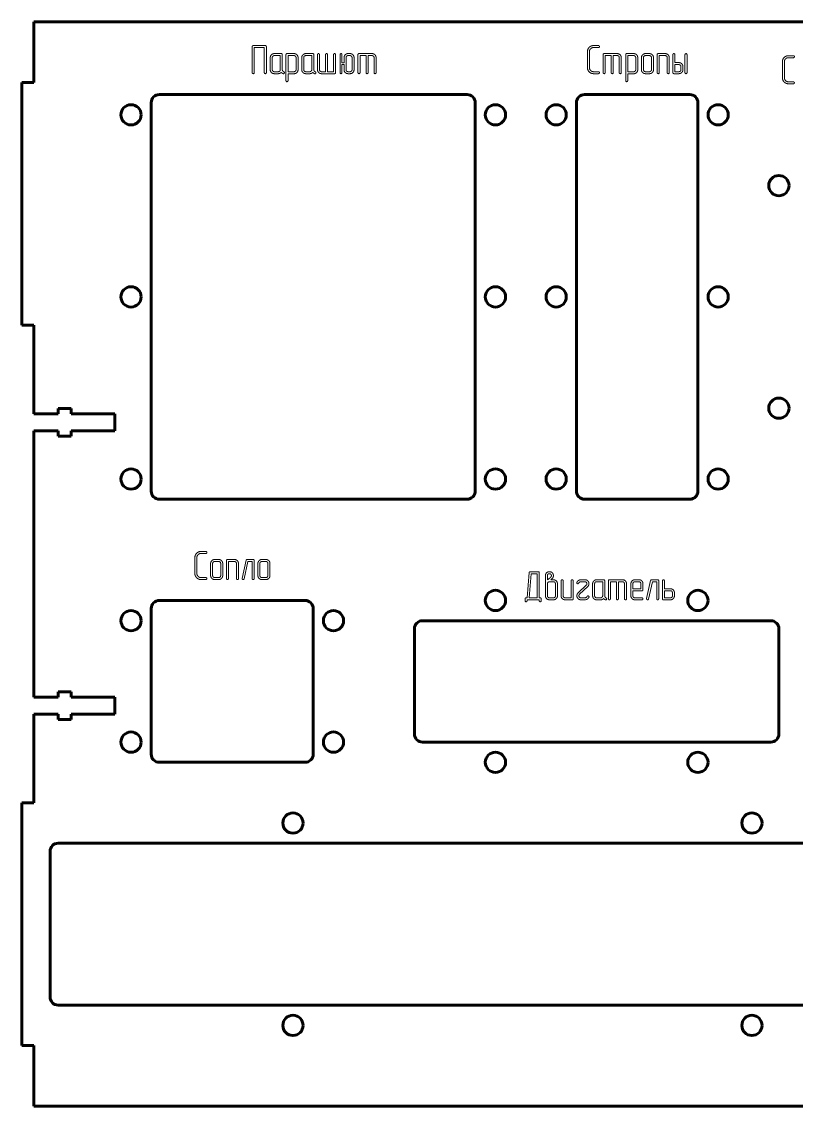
# Model space of a CAD drawing. Header units: millimetres. Extents: x 7 to 590, y 9 to 277.
# Drawn here: x 7.2 to 198.5, y 9.1 to 277.1 of the extents above; entities that cross this region are included whole.
import ezdxf

# ---------------------------------------------------------------- set-up
doc = ezdxf.new("R2010")
doc.units = ezdxf.units.MM
doc.linetypes.add('K5LT_BASIC', pattern=[0])
doc.linetypes.add('K5LT_THIN', pattern=[0])
doc.layers.add('Системный слой', color=7, linetype='Continuous')

msp = doc.modelspace()

# ---------------------------------------------------------------- linework, layer by layer
at = {"layer": 'Системный слой', "color": 150, "linetype": 'K5LT_BASIC', "lineweight": 60, "true_color": 0x0080ff}
for p, q in [((478.19, 277.13), (10.19, 277.13)), ((10.19, 262.13), (10.19, 277.13)), ((7.19, 262.13), (7.19, 202.13)), ((7.19, 262.13), (10.19, 262.13)), ((117.19, 259.13), (41.19, 259.13)), ((172.19, 259.13), (146.19, 259.13)), ((39.19, 257.13), (39.19, 161.13)), ((119.19, 161.13), (119.19, 257.13)), ((144.19, 257.13), (144.19, 161.13)), ((174.19, 161.13), (174.19, 257.13)), ((10.19, 202.13), (7.19, 202.13)), ((10.19, 180.23), (10.19, 202.13)), ((16.19, 180.23), (10.19, 180.23)), ((16.19, 181.56), (16.19, 180.23)), ((19.39, 181.56), (16.19, 181.56)), ((19.39, 180.23), (19.39, 181.56)), ((30.19, 180.23), (19.39, 180.23)), ((30.19, 176.03), (30.19, 180.23)), ((10.19, 110.23), (10.19, 176.03)), ((10.19, 176.03), (16.19, 176.03)), ((16.19, 176.03), (16.19, 174.71)), ((16.19, 174.71), (19.39, 174.71)), ((19.39, 174.71), (19.39, 176.03)), ((19.39, 176.03), (30.19, 176.03)), ((41.19, 159.13), (117.19, 159.13)), ((146.19, 159.13), (172.19, 159.13)), ((77.19, 134.13), (41.19, 134.13)), ((39.19, 132.13), (39.19, 96.13)), ((79.19, 96.13), (79.19, 132.13)), ((192.19, 129.13), (106.19, 129.13)), ((104.19, 127.13), (104.19, 101.13)), ((194.19, 101.13), (194.19, 127.13)), ((16.19, 110.23), (10.19, 110.23)), ((19.39, 111.56), (16.19, 111.56)), ((16.19, 111.56), (16.19, 110.23)), ((19.39, 110.23), (19.39, 111.56)), ((30.19, 110.23), (19.39, 110.23)), ((30.19, 106.03), (30.19, 110.23)), ((10.19, 84.13), (10.19, 106.03)), ((10.19, 106.03), (16.19, 106.03)), ((16.19, 106.03), (16.19, 104.71)), ((16.19, 104.71), (19.39, 104.71)), ((19.39, 104.71), (19.39, 106.03)), ((19.39, 106.03), (30.19, 106.03)), ((106.19, 99.13), (192.19, 99.13)), ((41.19, 94.13), (77.19, 94.13)), ((7.19, 84.13), (7.19, 24.13)), ((7.19, 84.13), (10.19, 84.13)), ((472.19, 74.13), (16.19, 74.13)), ((14.19, 72.13), (14.19, 36.13)), ((16.19, 34.13), (472.19, 34.13)), ((10.19, 24.13), (7.19, 24.13)), ((10.19, 9.13), (10.19, 24.13)), ((10.19, 9.13), (478.19, 9.13))]:
    msp.add_line(p, q, dxfattribs=at)
at = {"layer": 'Системный слой', "color": 7, "linetype": 'K5LT_THIN', "lineweight": 18}
for p, q in [((64.13, 270.98), (64.13, 264.54)), ((67.36, 271.23), (64.38, 271.23)), ((64.63, 270.74), (67.11, 270.74)), ((64.63, 264.54), (64.63, 270.74)), ((67.11, 270.74), (67.11, 264.54)), ((67.61, 264.54), (67.61, 270.98)), ((149.64, 271.23), (148.4, 271.23)), ((148.4, 270.74), (149.64, 270.74)), ((68.57, 268.26), (68.57, 265.28)), ((69.07, 268.26), (69.07, 265.28)), ((71.3, 269.25), (69.57, 269.25)), ((71.06, 268.75), (69.57, 268.75)), ((71.06, 265.28), (71.06, 268.75)), ((71.55, 265.28), (71.55, 269)), ((72.46, 269), (72.46, 262.55)), ((74.45, 269.25), (72.71, 269.25)), ((74.45, 268.75), (72.96, 268.75)), ((72.96, 268.75), (72.96, 264.78)), ((74.95, 265.28), (74.95, 268.26)), ((75.44, 265.28), (75.44, 268.26)), ((76.35, 268.26), (76.35, 265.28)), ((76.85, 268.26), (76.85, 265.28)), ((79.08, 269.25), (77.35, 269.25)), ((78.83, 268.75), (77.35, 268.75)), ((78.83, 265.28), (78.83, 268.75)), ((79.33, 265.28), (79.33, 269)), ((80.24, 269), (80.24, 265.28)), ((80.74, 265.28), (80.74, 269)), ((82.23, 269), (82.23, 264.78)), ((82.72, 264.78), (82.72, 269)), ((84.21, 269), (84.21, 264.78)), ((84.71, 264.54), (84.71, 269)), ((85.8, 269), (85.8, 264.54)), ((86.29, 267.01), (86.29, 269)), ((86.79, 268.26), (86.79, 267.01)), ((87.29, 268.26), (87.29, 265.28)), ((88.28, 269.25), (87.78, 269.25)), ((88.28, 268.75), (87.78, 268.75)), ((88.78, 265.28), (88.78, 268.26)), ((89.27, 265.28), (89.27, 268.26)), ((90.24, 269), (90.24, 264.54)), ((93.72, 269.25), (90.49, 269.25)), ((90.74, 264.54), (90.74, 268.75)), ((90.74, 268.75), (92.23, 268.75)), ((92.23, 268.75), (92.23, 264.54)), ((92.73, 268.75), (93.72, 268.75)), ((92.73, 264.54), (92.73, 268.75)), ((94.22, 268.26), (94.22, 264.54)), ((94.71, 264.54), (94.71, 268.26)), ((146.91, 269.74), (146.91, 265.78)), ((147.4, 265.78), (147.4, 269.74)), ((150.8, 269), (150.8, 264.54)), ((154.27, 269.25), (151.05, 269.25)), ((151.29, 264.54), (151.29, 268.75)), ((151.29, 268.75), (152.78, 268.75)), ((152.78, 268.75), (152.78, 264.54)), ((153.28, 264.54), (153.28, 268.75)), ((153.28, 268.75), (154.27, 268.75)), ((154.77, 268.26), (154.77, 264.54)), ((155.26, 264.54), (155.26, 268.26)), ((156.35, 269), (156.35, 262.55)), ((158.34, 269.25), (156.6, 269.25)), ((156.85, 268.75), (156.85, 264.78)), ((158.34, 268.75), (156.85, 268.75)), ((158.83, 265.28), (158.83, 268.26)), ((159.33, 265.28), (159.33, 268.26)), ((160.24, 268.26), (160.24, 265.28)), ((160.74, 268.26), (160.74, 265.28)), ((162.23, 268.75), (161.23, 268.75)), ((162.23, 269.25), (161.24, 269.25)), ((162.72, 265.28), (162.72, 268.26)), ((163.22, 265.28), (163.22, 268.26)), ((164.13, 269), (164.13, 264.54)), ((166.12, 269.25), (164.38, 269.25)), ((164.63, 264.54), (164.63, 268.75)), ((164.63, 268.75), (166.12, 268.75)), ((166.61, 268.26), (166.61, 264.54)), ((167.11, 264.54), (167.11, 268.26)), ((168.02, 269), (168.02, 264.54)), ((168.52, 267.02), (168.52, 269)), ((171, 269), (171, 264.54)), ((171.5, 264.54), (171.5, 269)), ((197.78, 268.73), (196.55, 268.73)), ((196.55, 268.24), (197.78, 268.24)), ((86.79, 267.01), (86.29, 267.01)), ((86.29, 266.52), (86.79, 266.52)), ((86.29, 264.54), (86.29, 266.52)), ((86.79, 266.52), (86.79, 265.28)), ((169.51, 267.02), (168.52, 267.02)), ((168.52, 266.52), (168.52, 264.78)), ((169.51, 266.52), (168.52, 266.52)), ((170.01, 265.28), (170.01, 266.03)), ((170.5, 265.28), (170.5, 266.03)), ((195.05, 267.24), (195.05, 263.28)), ((195.55, 263.28), (195.55, 267.24)), ((69.57, 264.78), (70.56, 264.78)), ((69.57, 264.29), (70.56, 264.29)), ((71.74, 264.29), (71.83, 264.27)), ((72.96, 264.78), (74.45, 264.78)), ((72.96, 262.55), (72.96, 264.28)), ((72.96, 264.28), (74.45, 264.28)), ((77.35, 264.78), (78.34, 264.78)), ((77.35, 264.29), (78.34, 264.29)), ((79.52, 264.29), (79.61, 264.27)), ((82.23, 264.78), (81.24, 264.78)), ((81.24, 264.29), (84.46, 264.29)), ((84.21, 264.78), (82.72, 264.78)), ((87.78, 264.78), (88.28, 264.78)), ((87.78, 264.29), (88.28, 264.29)), ((149.64, 264.78), (148.4, 264.78)), ((148.4, 264.29), (149.64, 264.29)), ((156.85, 264.78), (158.34, 264.78)), ((156.85, 264.28), (158.34, 264.28)), ((156.85, 262.55), (156.85, 264.28)), ((161.23, 264.78), (162.23, 264.78)), ((161.24, 264.29), (162.23, 264.29)), ((168.27, 264.29), (169.51, 264.29)), ((168.52, 264.78), (169.51, 264.78)), ((197.78, 262.28), (196.55, 262.28)), ((196.55, 261.79), (197.78, 261.79)), ((49.96, 144.74), (49.96, 140.78)), ((50.46, 140.78), (50.46, 144.74)), ((52.69, 146.23), (51.46, 146.23)), ((51.46, 145.74), (52.69, 145.74)), ((53.85, 143.26), (53.85, 140.28)), ((54.35, 143.26), (54.35, 140.28)), ((55.84, 144.25), (54.85, 144.25)), ((55.84, 143.75), (54.85, 143.75)), ((56.33, 140.28), (56.33, 143.26)), ((56.83, 140.28), (56.83, 143.26)), ((57.74, 144), (57.74, 139.54)), ((59.73, 144.25), (57.99, 144.25)), ((58.24, 139.54), (58.24, 143.75)), ((58.24, 143.75), (59.73, 143.75)), ((60.22, 143.26), (60.22, 139.54)), ((60.72, 139.54), (60.72, 143.26)), ((62.63, 144.06), (61.64, 139.59)), ((62.12, 139.48), (63.07, 143.75)), ((64.36, 144.25), (62.87, 144.25)), ((63.07, 143.75), (64.12, 143.75)), ((64.12, 143.75), (64.12, 139.54)), ((64.61, 139.54), (64.61, 144)), ((65.52, 143.26), (65.52, 140.28)), ((66.02, 143.26), (66.02, 140.28)), ((67.51, 144.25), (66.51, 144.25)), ((67.51, 143.75), (66.51, 143.75)), ((68, 140.28), (68, 143.26)), ((68.5, 140.28), (68.5, 143.26)), ((52.69, 139.78), (51.46, 139.78)), ((54.85, 139.78), (55.84, 139.78)), ((61.64, 139.59), (61.63, 139.53)), ((66.51, 139.78), (67.51, 139.78)), ((132.51, 141.01), (132.03, 134.78)), ((132.99, 140.74), (132.53, 134.78)), ((132.64, 141.21), (132.58, 141.17)), ((132.76, 141.24), (132.64, 141.21)), ((134.75, 141.24), (132.76, 141.24)), ((134.5, 140.74), (132.99, 140.74)), ((134.5, 134.78), (134.5, 140.74)), ((135, 134.79), (135, 140.99)), ((136.52, 140.25), (136.52, 135.28)), ((137.02, 140.25), (137.02, 139.25)), ((137.02, 139.25), (137.4, 139.51)), ((137.83, 139.25), (138.11, 139.48)), ((51.46, 139.29), (52.69, 139.29)), ((54.85, 139.29), (55.84, 139.29)), ((66.51, 139.29), (67.51, 139.29)), ((137.02, 138.26), (137.02, 135.28)), ((138.5, 138.75), (137.52, 138.75)), ((138.5, 139.25), (137.83, 139.25)), ((139, 135.28), (139, 138.26)), ((139.5, 135.28), (139.5, 138.26)), ((140.41, 139), (140.41, 135.28)), ((140.91, 135.28), (140.91, 139)), ((142.89, 139), (142.89, 134.78)), ((143.39, 134.54), (143.39, 139)), ((144.3, 138.59), (144.29, 138.49)), ((146.63, 137.9), (144.61, 136)), ((144.95, 135.64), (146.97, 137.54)), ((146.29, 139.25), (145.29, 139.25)), ((145.29, 138.75), (146.29, 138.75)), ((148.19, 138.26), (148.19, 135.28)), ((148.69, 138.26), (148.69, 135.28)), ((150.92, 139.25), (149.18, 139.25)), ((150.67, 138.75), (149.18, 138.75)), ((150.67, 135.28), (150.67, 138.75)), ((151.17, 135.28), (151.17, 139)), ((152.08, 139), (152.08, 134.54)), ((155.55, 139.25), (152.33, 139.25)), ((152.58, 138.75), (154.07, 138.75)), ((152.58, 134.54), (152.58, 138.75)), ((154.07, 138.75), (154.07, 134.54)), ((154.56, 138.75), (155.55, 138.75)), ((154.56, 134.54), (154.56, 138.75)), ((156.05, 138.26), (156.05, 134.54)), ((156.55, 134.54), (156.55, 138.26)), ((157.64, 138.26), (157.64, 135.28)), ((158.13, 138.26), (158.13, 137.01)), ((158.13, 137.01), (160.12, 137.01)), ((159.62, 139.25), (158.63, 139.25)), ((159.62, 138.75), (158.63, 138.75)), ((160.12, 137.01), (160.12, 138.26)), ((160.61, 136.77), (160.61, 138.26)), ((162.52, 139.06), (161.53, 134.59)), ((162.02, 134.48), (162.97, 138.75)), ((164.26, 139.25), (162.77, 139.25)), ((162.97, 138.75), (164.01, 138.75)), ((164.01, 138.75), (164.01, 134.54)), ((164.5, 134.54), (164.5, 139)), ((165.42, 139), (165.42, 134.54)), ((165.91, 137.02), (165.91, 139)), ((167.4, 137.02), (165.91, 137.02)), ((131.52, 134.54), (131.52, 134.04)), ((132.03, 134.78), (131.77, 134.78)), ((132.02, 134.04), (132.02, 134.29)), ((132.02, 134.29), (135, 134.29)), ((132.53, 134.78), (134.5, 134.78)), ((135.24, 134.78), (135, 134.79)), ((135, 134.29), (135, 134.04)), ((135.49, 134.04), (135.49, 134.54)), ((137.52, 134.78), (138.5, 134.78)), ((137.52, 134.29), (138.5, 134.29)), ((142.89, 134.78), (141.4, 134.78)), ((141.4, 134.29), (143.14, 134.29)), ((146.29, 134.78), (145.29, 134.78)), ((145.29, 134.29), (146.29, 134.29)), ((146.29, 134.29), (146.43, 134.3)), ((146.43, 134.3), (146.59, 134.34)), ((147.28, 134.95), (147.3, 135.04)), ((149.18, 134.78), (150.18, 134.78)), ((149.18, 134.29), (150.18, 134.29)), ((151.36, 134.29), (151.45, 134.27)), ((158.13, 136.52), (160.36, 136.52)), ((158.13, 135.28), (158.13, 136.52)), ((160.36, 134.78), (158.63, 134.78)), ((158.63, 134.29), (160.36, 134.29)), ((161.53, 134.59), (161.53, 134.53)), ((165.66, 134.29), (167.4, 134.29)), ((167.4, 136.52), (165.91, 136.52)), ((165.91, 136.52), (165.91, 134.78)), ((165.91, 134.78), (167.4, 134.78)), ((167.9, 135.28), (167.9, 136.03)), ((168.39, 135.28), (168.39, 136.03))]:
    msp.add_line(p, q, dxfattribs=at)
at = {"layer": 'Системный слой', "color": 150, "linetype": 'K5LT_BASIC', "lineweight": 60, "true_color": 0x0080ff}
for centre in [(34.19, 254.13), (124.19, 254.13), (139.19, 254.13), (179.19, 254.13), (194.19, 236.63), (34.19, 209.13), (124.19, 209.13), (139.19, 209.13), (179.19, 209.13), (194.19, 181.63), (34.19, 164.13), (124.19, 164.13), (139.19, 164.13), (179.19, 164.13), (124.19, 134.13), (174.19, 134.13), (34.19, 129.13), (84.19, 129.13), (34.19, 99.13), (84.19, 99.13), (124.19, 94.13), (174.19, 94.13), (74.19, 79.13), (187.53, 79.13), (74.19, 29.13), (187.53, 29.13)]:
    msp.add_circle(centre, 2.5, dxfattribs=at)
for centre, start, end in [((41.19, 257.13), 90, 180), ((117.19, 257.13), 0, 90), ((146.19, 257.13), 90, 180), ((172.19, 257.13), 0, 90), ((41.19, 161.13), 180, 270), ((117.19, 161.13), 270, 0), ((146.19, 161.13), 180, 270), ((172.19, 161.13), 270, 0), ((41.19, 132.13), 90, 180), ((77.19, 132.13), 0, 90), ((106.19, 127.13), 90, 180), ((192.19, 127.13), 360, 90), ((106.19, 101.13), 180, 270), ((192.19, 101.13), 270, 0), ((41.19, 96.13), 180, 270), ((77.19, 96.13), 270, 0), ((16.19, 72.13), 90, 180), ((16.19, 36.13), 180, 270)]:
    msp.add_arc(centre, 2, start, end, dxfattribs=at)
at = {"layer": 'Системный слой', "color": 7, "linetype": 'K5LT_THIN', "lineweight": 18}
for points in [[(64.38, 271.23), (64.13, 271.23), (64.13, 270.98)], [(67.61, 270.98), (67.61, 271.23), (67.36, 271.23)], [(147.34, 270.79), (146.91, 270.34), (146.91, 269.74)], [(148.4, 271.23), (147.77, 271.23), (147.34, 270.79)], [(147.7, 270.45), (147.99, 270.74), (148.4, 270.74)], [(149.81, 271.15), (149.73, 271.23), (149.64, 271.23)], [(149.64, 270.74), (149.76, 270.74), (149.82, 270.82)], [(149.89, 270.98), (149.89, 271.07), (149.81, 271.15)], [(149.82, 270.82), (149.89, 270.9), (149.89, 270.98)], [(68.86, 268.94), (68.57, 268.63), (68.57, 268.26)], [(69.57, 269.25), (69.14, 269.25), (68.86, 268.94)], [(69.21, 268.61), (69.07, 268.47), (69.07, 268.26)], [(69.57, 268.75), (69.36, 268.75), (69.21, 268.61)], [(71.55, 269), (71.55, 269.25), (71.3, 269.25)], [(72.71, 269.25), (72.46, 269.25), (72.46, 269)], [(75.15, 268.96), (74.86, 269.25), (74.45, 269.25)], [(74.8, 268.61), (74.66, 268.75), (74.45, 268.75)], [(74.95, 268.26), (74.95, 268.47), (74.8, 268.61)], [(75.44, 268.26), (75.44, 268.68), (75.15, 268.96)], [(76.64, 268.94), (76.35, 268.63), (76.35, 268.26)], [(77.35, 269.25), (76.92, 269.25), (76.64, 268.94)], [(76.99, 268.61), (76.85, 268.47), (76.85, 268.26)], [(77.35, 268.75), (77.14, 268.75), (76.99, 268.61)], [(79.33, 269), (79.33, 269.25), (79.08, 269.25)], [(80.32, 269.16), (80.24, 269.08), (80.24, 269)], [(80.49, 269.25), (80.39, 269.25), (80.32, 269.16)], [(80.66, 269.18), (80.58, 269.25), (80.49, 269.25)], [(80.74, 269), (80.74, 269.12), (80.66, 269.18)], [(82.3, 269.16), (82.23, 269.08), (82.23, 269)], [(82.48, 269.25), (82.38, 269.25), (82.3, 269.16)], [(82.64, 269.18), (82.57, 269.25), (82.48, 269.25)], [(82.72, 269), (82.72, 269.12), (82.64, 269.18)], [(84.29, 269.16), (84.21, 269.08), (84.21, 269)], [(84.46, 269.25), (84.36, 269.25), (84.29, 269.16)], [(84.63, 269.18), (84.55, 269.25), (84.46, 269.25)], [(84.71, 269), (84.71, 269.12), (84.63, 269.18)], [(85.87, 269.16), (85.8, 269.08), (85.8, 269)], [(86.05, 269.25), (85.95, 269.25), (85.87, 269.16)], [(86.22, 269.18), (86.14, 269.25), (86.05, 269.25)], [(86.29, 269), (86.29, 269.12), (86.22, 269.18)], [(87.07, 268.94), (86.79, 268.63), (86.79, 268.26)], [(87.78, 269.25), (87.36, 269.25), (87.07, 268.94)], [(87.43, 268.61), (87.29, 268.47), (87.29, 268.26)], [(87.78, 268.75), (87.58, 268.75), (87.43, 268.61)], [(88.98, 268.96), (88.69, 269.25), (88.28, 269.25)], [(88.63, 268.61), (88.49, 268.75), (88.28, 268.75)], [(88.78, 268.26), (88.78, 268.47), (88.63, 268.61)], [(89.27, 268.26), (89.27, 268.66), (88.98, 268.96)], [(90.49, 269.25), (90.24, 269.25), (90.24, 269)], [(94.42, 268.96), (94.13, 269.25), (93.72, 269.25)], [(93.72, 268.75), (93.93, 268.75), (94.07, 268.61)], [(94.07, 268.61), (94.22, 268.47), (94.22, 268.26)], [(94.71, 268.26), (94.71, 268.68), (94.42, 268.96)], [(147.4, 269.74), (147.4, 270.17), (147.7, 270.45)], [(151.05, 269.25), (150.8, 269.25), (150.8, 269)], [(154.97, 268.96), (154.68, 269.25), (154.27, 269.25)], [(154.27, 268.75), (154.48, 268.75), (154.62, 268.61)], [(154.62, 268.61), (154.77, 268.47), (154.77, 268.26)], [(155.26, 268.26), (155.26, 268.68), (154.97, 268.96)], [(156.6, 269.25), (156.35, 269.25), (156.35, 269)], [(159.04, 268.96), (158.74, 269.25), (158.34, 269.25)], [(158.69, 268.61), (158.55, 268.75), (158.34, 268.75)], [(158.83, 268.26), (158.83, 268.47), (158.69, 268.61)], [(159.33, 268.26), (159.33, 268.68), (159.04, 268.96)], [(160.53, 268.94), (160.24, 268.63), (160.24, 268.26)], [(161.24, 269.25), (160.81, 269.25), (160.53, 268.94)], [(160.88, 268.61), (160.74, 268.47), (160.74, 268.26)], [(161.23, 268.75), (161.03, 268.75), (160.88, 268.61)], [(162.93, 268.96), (162.64, 269.25), (162.23, 269.25)], [(162.58, 268.61), (162.44, 268.75), (162.23, 268.75)], [(162.72, 268.26), (162.72, 268.47), (162.58, 268.61)], [(163.22, 268.26), (163.22, 268.68), (162.93, 268.96)], [(164.38, 269.25), (164.13, 269.25), (164.13, 269)], [(166.82, 268.96), (166.53, 269.25), (166.12, 269.25)], [(166.12, 268.75), (166.33, 268.75), (166.47, 268.61)], [(166.47, 268.61), (166.61, 268.47), (166.61, 268.26)], [(167.11, 268.26), (167.11, 268.68), (166.82, 268.96)], [(168.1, 269.16), (168.02, 269.08), (168.02, 269)], [(168.27, 269.25), (168.17, 269.25), (168.1, 269.16)], [(168.44, 269.18), (168.36, 269.25), (168.27, 269.25)], [(168.52, 269), (168.52, 269.12), (168.44, 269.18)], [(171.07, 269.16), (171, 269.08), (171, 269)], [(171.25, 269.25), (171.15, 269.25), (171.07, 269.16)], [(171.42, 269.18), (171.34, 269.25), (171.25, 269.25)], [(171.5, 269), (171.5, 269.12), (171.42, 269.18)], [(195.49, 268.29), (195.05, 267.84), (195.05, 267.24)], [(196.55, 268.73), (195.92, 268.73), (195.49, 268.29)], [(195.84, 267.95), (196.14, 268.24), (196.55, 268.24)], [(197.95, 268.65), (197.87, 268.73), (197.78, 268.73)], [(197.78, 268.24), (197.9, 268.24), (197.97, 268.32)], [(198.03, 268.48), (198.03, 268.57), (197.95, 268.65)], [(197.97, 268.32), (198.03, 268.4), (198.03, 268.48)], [(146.91, 265.78), (146.91, 265.16), (147.36, 264.72)], [(147.7, 265.08), (147.4, 265.37), (147.4, 265.78)], [(170.21, 266.73), (169.92, 267.02), (169.51, 267.02)], [(169.86, 266.38), (169.72, 266.52), (169.51, 266.52)], [(170.01, 266.03), (170.01, 266.23), (169.86, 266.38)], [(170.5, 266.03), (170.5, 266.45), (170.21, 266.73)], [(195.55, 267.24), (195.55, 267.67), (195.84, 267.95)], [(64.13, 264.54), (64.13, 264.41), (64.2, 264.35)], [(64.2, 264.35), (64.33, 264.29), (64.38, 264.29)], [(64.38, 264.29), (64.49, 264.29), (64.56, 264.35)], [(64.56, 264.35), (64.63, 264.42), (64.63, 264.54)], [(67.11, 264.54), (67.11, 264.41), (67.19, 264.35)], [(67.19, 264.35), (67.32, 264.29), (67.36, 264.29)], [(67.36, 264.29), (67.47, 264.29), (67.54, 264.35)], [(67.54, 264.35), (67.61, 264.42), (67.61, 264.54)], [(68.57, 265.28), (68.57, 264.86), (68.86, 264.58)], [(68.86, 264.58), (69.15, 264.29), (69.57, 264.29)], [(69.07, 265.28), (69.07, 265.07), (69.21, 264.93)], [(69.21, 264.93), (69.36, 264.78), (69.57, 264.78)], [(70.56, 264.78), (70.77, 264.78), (70.91, 264.93)], [(70.56, 264.29), (71.01, 264.29), (71.3, 264.62)], [(70.91, 264.93), (71.06, 265.07), (71.06, 265.28)], [(71.3, 264.62), (71.46, 264.45), (71.5, 264.43)], [(71.5, 264.43), (71.63, 264.32), (71.74, 264.29)], [(71.64, 264.97), (71.55, 265.13), (71.55, 265.28)], [(71.89, 264.76), (71.71, 264.85), (71.64, 264.97)], [(71.83, 264.27), (71.94, 264.27), (72, 264.35)], [(72.07, 264.53), (72.07, 264.7), (71.89, 264.76)], [(72, 264.35), (72.07, 264.42), (72.07, 264.53)], [(74.45, 264.78), (74.65, 264.78), (74.8, 264.93)], [(74.45, 264.28), (74.87, 264.28), (75.16, 264.58)], [(74.8, 264.93), (74.95, 265.08), (74.95, 265.28)], [(75.16, 264.58), (75.44, 264.87), (75.44, 265.28)], [(76.35, 265.28), (76.35, 264.86), (76.64, 264.58)], [(76.64, 264.58), (76.93, 264.29), (77.35, 264.29)], [(76.85, 265.28), (76.85, 265.07), (76.99, 264.93)], [(76.99, 264.93), (77.14, 264.78), (77.35, 264.78)], [(78.34, 264.78), (78.55, 264.78), (78.69, 264.93)], [(78.34, 264.29), (78.79, 264.29), (79.08, 264.62)], [(78.69, 264.93), (78.83, 265.07), (78.83, 265.28)], [(79.08, 264.62), (79.24, 264.45), (79.28, 264.43)], [(79.28, 264.43), (79.41, 264.32), (79.52, 264.29)], [(79.42, 264.97), (79.33, 265.13), (79.33, 265.28)], [(79.67, 264.76), (79.49, 264.85), (79.42, 264.97)], [(79.61, 264.27), (79.72, 264.27), (79.78, 264.35)], [(79.85, 264.53), (79.85, 264.7), (79.67, 264.76)], [(79.78, 264.35), (79.85, 264.42), (79.85, 264.53)], [(80.24, 265.28), (80.24, 264.86), (80.53, 264.58)], [(80.53, 264.58), (80.82, 264.29), (81.24, 264.29)], [(80.88, 264.93), (80.74, 265.07), (80.74, 265.28)], [(81.24, 264.78), (81.03, 264.78), (80.88, 264.93)], [(84.46, 264.29), (84.71, 264.29), (84.71, 264.54)], [(85.8, 264.54), (85.8, 264.41), (85.87, 264.35)], [(85.87, 264.35), (86, 264.29), (86.05, 264.29)], [(86.05, 264.29), (86.16, 264.29), (86.23, 264.35)], [(86.23, 264.35), (86.29, 264.42), (86.29, 264.54)], [(86.79, 265.28), (86.79, 264.86), (87.08, 264.58)], [(87.08, 264.58), (87.37, 264.29), (87.78, 264.29)], [(87.29, 265.28), (87.29, 265.07), (87.43, 264.93)], [(87.43, 264.93), (87.58, 264.78), (87.78, 264.78)], [(88.28, 264.78), (88.49, 264.78), (88.63, 264.93)], [(88.28, 264.29), (88.69, 264.29), (88.98, 264.58)], [(88.63, 264.93), (88.78, 265.07), (88.78, 265.28)], [(88.98, 264.58), (89.27, 264.87), (89.27, 265.28)], [(90.24, 264.54), (90.24, 264.41), (90.32, 264.35)], [(90.32, 264.35), (90.45, 264.29), (90.49, 264.29)], [(90.49, 264.29), (90.6, 264.29), (90.67, 264.35)], [(90.67, 264.35), (90.74, 264.42), (90.74, 264.54)], [(92.23, 264.54), (92.23, 264.41), (92.3, 264.35)], [(92.3, 264.35), (92.43, 264.29), (92.48, 264.29)], [(92.48, 264.29), (92.59, 264.29), (92.66, 264.35)], [(92.66, 264.35), (92.73, 264.42), (92.73, 264.54)], [(94.22, 264.54), (94.22, 264.41), (94.29, 264.35)], [(94.29, 264.35), (94.42, 264.29), (94.46, 264.29)], [(94.46, 264.29), (94.57, 264.29), (94.64, 264.35)], [(94.64, 264.35), (94.71, 264.42), (94.71, 264.54)], [(147.36, 264.72), (147.82, 264.29), (148.4, 264.29)], [(148.4, 264.78), (147.99, 264.78), (147.7, 265.08)], [(149.81, 264.7), (149.73, 264.78), (149.64, 264.78)], [(149.64, 264.29), (149.76, 264.29), (149.82, 264.37)], [(149.89, 264.54), (149.89, 264.62), (149.81, 264.7)], [(149.82, 264.37), (149.89, 264.45), (149.89, 264.54)], [(150.8, 264.54), (150.8, 264.41), (150.87, 264.35)], [(150.87, 264.35), (151, 264.29), (151.05, 264.29)], [(151.05, 264.29), (151.15, 264.29), (151.22, 264.35)], [(151.22, 264.35), (151.29, 264.42), (151.29, 264.54)], [(152.78, 264.54), (152.78, 264.41), (152.86, 264.35)], [(152.86, 264.35), (152.99, 264.29), (153.03, 264.29)], [(153.03, 264.29), (153.14, 264.29), (153.21, 264.35)], [(153.21, 264.35), (153.28, 264.42), (153.28, 264.54)], [(154.77, 264.54), (154.77, 264.41), (154.84, 264.35)], [(154.84, 264.35), (154.97, 264.29), (155.02, 264.29)], [(155.02, 264.29), (155.12, 264.29), (155.19, 264.35)], [(155.19, 264.35), (155.26, 264.42), (155.26, 264.54)], [(158.34, 264.78), (158.54, 264.78), (158.69, 264.93)], [(158.34, 264.28), (158.76, 264.28), (159.04, 264.58)], [(158.69, 264.93), (158.83, 265.08), (158.83, 265.28)], [(159.04, 264.58), (159.33, 264.87), (159.33, 265.28)], [(160.24, 265.28), (160.24, 264.86), (160.53, 264.58)], [(160.53, 264.58), (160.82, 264.29), (161.24, 264.29)], [(160.74, 265.28), (160.74, 265.07), (160.88, 264.93)], [(160.88, 264.93), (161.03, 264.78), (161.23, 264.78)], [(162.23, 264.78), (162.44, 264.78), (162.58, 264.93)], [(162.23, 264.29), (162.64, 264.29), (162.93, 264.58)], [(162.58, 264.93), (162.72, 265.07), (162.72, 265.28)], [(162.93, 264.58), (163.22, 264.86), (163.22, 265.28)], [(164.13, 264.54), (164.13, 264.41), (164.21, 264.35)], [(164.21, 264.35), (164.34, 264.29), (164.38, 264.29)], [(164.38, 264.29), (164.49, 264.29), (164.56, 264.35)], [(164.56, 264.35), (164.63, 264.42), (164.63, 264.54)], [(166.61, 264.54), (166.61, 264.41), (166.69, 264.35)], [(166.69, 264.35), (166.82, 264.29), (166.86, 264.29)], [(166.86, 264.29), (166.97, 264.29), (167.04, 264.35)], [(167.04, 264.35), (167.11, 264.42), (167.11, 264.54)], [(168.02, 264.54), (168.02, 264.29), (168.27, 264.29)], [(169.51, 264.78), (169.72, 264.78), (169.86, 264.93)], [(169.51, 264.29), (169.93, 264.29), (170.21, 264.58)], [(169.86, 264.93), (170.01, 265.07), (170.01, 265.28)], [(170.21, 264.58), (170.5, 264.86), (170.5, 265.28)], [(171, 264.54), (171, 264.41), (171.07, 264.35)], [(171.07, 264.35), (171.2, 264.29), (171.25, 264.29)], [(171.25, 264.29), (171.36, 264.29), (171.43, 264.35)], [(171.43, 264.35), (171.5, 264.42), (171.5, 264.54)], [(195.05, 263.28), (195.05, 262.66), (195.51, 262.22)], [(195.84, 262.58), (195.55, 262.87), (195.55, 263.28)], [(72.46, 262.55), (72.46, 262.43), (72.54, 262.37)], [(72.54, 262.37), (72.62, 262.3), (72.71, 262.3)], [(72.71, 262.3), (72.8, 262.3), (72.88, 262.38)], [(72.88, 262.38), (72.96, 262.46), (72.96, 262.55)], [(156.35, 262.55), (156.35, 262.43), (156.43, 262.37)], [(156.43, 262.37), (156.51, 262.3), (156.6, 262.3)], [(156.6, 262.3), (156.69, 262.3), (156.77, 262.38)], [(156.77, 262.38), (156.85, 262.46), (156.85, 262.55)], [(195.51, 262.22), (195.97, 261.79), (196.55, 261.79)], [(196.55, 262.28), (196.14, 262.28), (195.84, 262.58)], [(197.95, 262.2), (197.87, 262.28), (197.78, 262.28)], [(197.78, 261.79), (197.9, 261.79), (197.97, 261.87)], [(198.03, 262.04), (198.03, 262.12), (197.95, 262.2)], [(197.97, 261.87), (198.03, 261.95), (198.03, 262.04)], [(50.4, 145.79), (49.96, 145.34), (49.96, 144.74)], [(51.46, 146.23), (50.83, 146.23), (50.4, 145.79)], [(50.46, 144.74), (50.46, 145.17), (50.75, 145.45)], [(50.75, 145.45), (51.05, 145.74), (51.46, 145.74)], [(52.86, 146.15), (52.78, 146.23), (52.69, 146.23)], [(52.69, 145.74), (52.81, 145.74), (52.88, 145.82)], [(52.94, 145.98), (52.94, 146.07), (52.86, 146.15)], [(52.88, 145.82), (52.94, 145.9), (52.94, 145.98)], [(54.14, 143.94), (53.85, 143.63), (53.85, 143.26)], [(54.85, 144.25), (54.42, 144.25), (54.14, 143.94)], [(54.49, 143.61), (54.35, 143.47), (54.35, 143.26)], [(54.85, 143.75), (54.64, 143.75), (54.49, 143.61)], [(56.54, 143.96), (56.25, 144.25), (55.84, 144.25)], [(56.19, 143.61), (56.05, 143.75), (55.84, 143.75)], [(56.33, 143.26), (56.33, 143.47), (56.19, 143.61)], [(56.83, 143.26), (56.83, 143.68), (56.54, 143.96)], [(57.99, 144.25), (57.74, 144.25), (57.74, 144)], [(60.43, 143.96), (60.14, 144.25), (59.73, 144.25)], [(59.73, 143.75), (59.94, 143.75), (60.08, 143.61)], [(60.08, 143.61), (60.22, 143.47), (60.22, 143.26)], [(60.72, 143.26), (60.72, 143.68), (60.43, 143.96)], [(62.87, 144.25), (62.68, 144.25), (62.63, 144.06)], [(64.61, 144), (64.61, 144.25), (64.36, 144.25)], [(65.8, 143.94), (65.52, 143.63), (65.52, 143.26)], [(66.51, 144.25), (66.09, 144.25), (65.8, 143.94)], [(66.16, 143.61), (66.02, 143.47), (66.02, 143.26)], [(66.51, 143.75), (66.3, 143.75), (66.16, 143.61)], [(68.21, 143.96), (67.92, 144.25), (67.51, 144.25)], [(67.86, 143.61), (67.71, 143.75), (67.51, 143.75)], [(68, 143.26), (68, 143.47), (67.86, 143.61)], [(68.5, 143.26), (68.5, 143.68), (68.21, 143.96)], [(49.96, 140.78), (49.96, 140.16), (50.42, 139.72)], [(50.42, 139.72), (50.88, 139.29), (51.46, 139.29)], [(50.75, 140.08), (50.46, 140.37), (50.46, 140.78)], [(51.46, 139.78), (51.05, 139.78), (50.75, 140.08)], [(52.86, 139.7), (52.78, 139.78), (52.69, 139.78)], [(52.69, 139.29), (52.81, 139.29), (52.88, 139.37)], [(52.94, 139.54), (52.94, 139.62), (52.86, 139.7)], [(52.88, 139.37), (52.94, 139.45), (52.94, 139.54)], [(53.85, 140.28), (53.85, 139.86), (54.14, 139.58)], [(54.14, 139.58), (54.43, 139.29), (54.85, 139.29)], [(54.35, 140.28), (54.35, 140.07), (54.49, 139.93)], [(54.49, 139.93), (54.64, 139.78), (54.85, 139.78)], [(55.84, 139.78), (56.05, 139.78), (56.19, 139.93)], [(55.84, 139.29), (56.25, 139.29), (56.54, 139.58)], [(56.19, 139.93), (56.33, 140.07), (56.33, 140.28)], [(56.54, 139.58), (56.83, 139.86), (56.83, 140.28)], [(57.74, 139.54), (57.74, 139.41), (57.82, 139.35)], [(58.17, 139.35), (58.24, 139.42), (58.24, 139.54)], [(60.22, 139.54), (60.22, 139.41), (60.3, 139.35)], [(60.65, 139.35), (60.72, 139.42), (60.72, 139.54)], [(61.63, 139.53), (61.63, 139.42), (61.71, 139.35)], [(61.89, 139.29), (62.08, 139.29), (62.12, 139.48)], [(64.12, 139.54), (64.12, 139.41), (64.19, 139.35)], [(64.54, 139.35), (64.61, 139.42), (64.61, 139.54)], [(65.52, 140.28), (65.52, 139.86), (65.81, 139.58)], [(65.81, 139.58), (66.1, 139.29), (66.51, 139.29)], [(66.02, 140.28), (66.02, 140.07), (66.16, 139.93)], [(66.16, 139.93), (66.3, 139.78), (66.51, 139.78)], [(67.51, 139.78), (67.71, 139.78), (67.86, 139.93)], [(67.51, 139.29), (67.92, 139.29), (68.21, 139.58)], [(67.86, 139.93), (68, 140.07), (68, 140.28)], [(68.21, 139.58), (68.5, 139.86), (68.5, 140.28)], [(132.58, 141.17), (132.51, 141.12), (132.51, 141.01)], [(135, 140.99), (135, 141.24), (134.75, 141.24)], [(136.83, 140.98), (136.52, 140.71), (136.52, 140.25)], [(137.52, 141.23), (137.12, 141.23), (136.83, 140.98)], [(137.16, 140.61), (137.02, 140.49), (137.02, 140.25)], [(137.52, 140.74), (137.31, 140.74), (137.16, 140.61)], [(137.4, 139.51), (137.56, 139.62), (137.83, 139.87)], [(138.2, 140.99), (137.92, 141.23), (137.52, 141.23)], [(137.87, 140.61), (137.72, 140.74), (137.52, 140.74)], [(137.83, 139.87), (138.01, 140.05), (138.01, 140.26)], [(138.01, 140.26), (138.01, 140.47), (137.87, 140.61)], [(138.11, 139.48), (138.22, 139.56), (138.3, 139.65)], [(138.5, 140.37), (138.46, 140.75), (138.2, 140.99)], [(138.3, 139.65), (138.54, 139.91), (138.5, 140.37)], [(57.82, 139.35), (57.95, 139.29), (57.99, 139.29)], [(57.99, 139.29), (58.1, 139.29), (58.17, 139.35)], [(60.3, 139.35), (60.43, 139.29), (60.47, 139.29)], [(60.47, 139.29), (60.58, 139.29), (60.65, 139.35)], [(61.71, 139.35), (61.79, 139.29), (61.89, 139.29)], [(64.19, 139.35), (64.32, 139.29), (64.36, 139.29)], [(64.36, 139.29), (64.47, 139.29), (64.54, 139.35)], [(137.17, 138.61), (137.02, 138.46), (137.02, 138.26)], [(137.52, 138.75), (137.31, 138.75), (137.17, 138.61)], [(139.21, 138.96), (138.92, 139.25), (138.5, 139.25)], [(138.86, 138.61), (138.72, 138.75), (138.5, 138.75)], [(139, 138.26), (139, 138.46), (138.86, 138.61)], [(139.5, 138.26), (139.5, 138.68), (139.21, 138.96)], [(140.49, 139.16), (140.41, 139.08), (140.41, 139)], [(140.66, 139.25), (140.56, 139.25), (140.49, 139.16)], [(140.83, 139.18), (140.75, 139.25), (140.66, 139.25)], [(140.91, 139), (140.91, 139.12), (140.83, 139.18)], [(142.97, 139.16), (142.89, 139.08), (142.89, 139)], [(143.14, 139.25), (143.04, 139.25), (142.97, 139.16)], [(143.31, 139.18), (143.23, 139.25), (143.14, 139.25)], [(143.39, 139), (143.39, 139.12), (143.31, 139.18)], [(144.29, 138.49), (144.29, 138.39), (144.36, 138.32)], [(144.69, 139.05), (144.41, 138.85), (144.3, 138.59)], [(144.36, 138.32), (144.44, 138.26), (144.54, 138.26)], [(144.54, 138.26), (144.7, 138.26), (144.76, 138.41)], [(145.29, 139.25), (144.98, 139.25), (144.69, 139.05)], [(144.76, 138.41), (144.83, 138.57), (144.99, 138.66)], [(144.99, 138.66), (145.15, 138.75), (145.29, 138.75)], [(147, 138.95), (146.72, 139.25), (146.29, 139.25)], [(146.29, 138.75), (146.51, 138.75), (146.65, 138.6)], [(146.79, 138.25), (146.79, 138.05), (146.63, 137.9)], [(146.65, 138.6), (146.79, 138.45), (146.79, 138.25)], [(146.97, 137.54), (147.28, 137.83), (147.28, 138.25)], [(147.28, 138.25), (147.28, 138.65), (147, 138.95)], [(148.47, 138.94), (148.19, 138.63), (148.19, 138.26)], [(149.18, 139.25), (148.76, 139.25), (148.47, 138.94)], [(148.83, 138.61), (148.69, 138.47), (148.69, 138.26)], [(149.18, 138.75), (148.97, 138.75), (148.83, 138.61)], [(151.17, 139), (151.17, 139.25), (150.92, 139.25)], [(152.33, 139.25), (152.08, 139.25), (152.08, 139)], [(156.26, 138.96), (155.97, 139.25), (155.55, 139.25)], [(155.55, 138.75), (155.76, 138.75), (155.91, 138.61)], [(155.91, 138.61), (156.05, 138.47), (156.05, 138.26)], [(156.55, 138.26), (156.55, 138.68), (156.26, 138.96)], [(157.92, 138.94), (157.64, 138.63), (157.64, 138.26)], [(158.63, 139.25), (158.2, 139.25), (157.92, 138.94)], [(158.28, 138.61), (158.13, 138.47), (158.13, 138.26)], [(158.63, 138.75), (158.42, 138.75), (158.28, 138.61)], [(160.32, 138.96), (160.03, 139.25), (159.62, 139.25)], [(159.97, 138.61), (159.83, 138.75), (159.62, 138.75)], [(160.12, 138.26), (160.12, 138.47), (159.97, 138.61)], [(160.61, 138.26), (160.61, 138.68), (160.32, 138.96)], [(160.36, 136.52), (160.61, 136.52), (160.61, 136.77)], [(162.77, 139.25), (162.57, 139.25), (162.52, 139.06)], [(164.5, 139), (164.5, 139.25), (164.26, 139.25)], [(165.49, 139.16), (165.42, 139.08), (165.42, 139)], [(165.66, 139.25), (165.56, 139.25), (165.49, 139.16)], [(165.83, 139.18), (165.75, 139.25), (165.66, 139.25)], [(165.91, 139), (165.91, 139.12), (165.83, 139.18)], [(168.1, 136.73), (167.81, 137.02), (167.4, 137.02)], [(168.39, 136.03), (168.39, 136.45), (168.1, 136.73)], [(131.77, 134.78), (131.52, 134.78), (131.52, 134.54)], [(131.52, 134.04), (131.52, 133.93), (131.6, 133.86)], [(131.94, 133.88), (132.02, 133.96), (132.02, 134.04)], [(135, 134.04), (135, 133.93), (135.07, 133.86)], [(135.49, 134.54), (135.49, 134.78), (135.24, 134.78)], [(135.41, 133.88), (135.49, 133.96), (135.49, 134.04)], [(136.52, 135.28), (136.52, 134.87), (136.82, 134.58)], [(136.82, 134.58), (137.11, 134.29), (137.52, 134.29)], [(137.02, 135.28), (137.02, 135.07), (137.16, 134.93)], [(137.16, 134.93), (137.31, 134.78), (137.52, 134.78)], [(138.5, 134.78), (138.71, 134.78), (138.86, 134.93)], [(138.5, 134.29), (138.93, 134.29), (139.21, 134.58)], [(138.86, 134.93), (139, 135.08), (139, 135.28)], [(139.21, 134.58), (139.5, 134.87), (139.5, 135.28)], [(140.41, 135.28), (140.41, 134.86), (140.7, 134.58)], [(140.7, 134.58), (140.99, 134.29), (141.4, 134.29)], [(141.05, 134.93), (140.91, 135.07), (140.91, 135.28)], [(141.4, 134.78), (141.2, 134.78), (141.05, 134.93)], [(143.14, 134.29), (143.39, 134.29), (143.39, 134.54)], [(144.61, 136), (144.3, 135.7), (144.3, 135.29)], [(144.3, 135.29), (144.3, 134.89), (144.58, 134.59)], [(144.58, 134.59), (144.86, 134.29), (145.29, 134.29)], [(144.8, 135.28), (144.8, 135.49), (144.95, 135.64)], [(144.93, 134.93), (144.8, 135.14), (144.8, 135.28)], [(145.29, 134.78), (145.06, 134.78), (144.93, 134.93)], [(146.61, 134.87), (146.4, 134.78), (146.29, 134.78)], [(146.59, 134.34), (146.76, 134.4), (146.89, 134.47)], [(146.82, 135.12), (146.76, 134.96), (146.61, 134.87)], [(147.04, 135.28), (146.88, 135.28), (146.82, 135.12)], [(146.89, 134.47), (147.18, 134.66), (147.28, 134.95)], [(147.22, 135.21), (147.14, 135.28), (147.04, 135.28)], [(147.3, 135.04), (147.3, 135.15), (147.22, 135.21)], [(148.19, 135.28), (148.19, 134.86), (148.48, 134.58)], [(148.48, 134.58), (148.77, 134.29), (149.18, 134.29)], [(148.69, 135.28), (148.69, 135.07), (148.83, 134.93)], [(148.83, 134.93), (148.97, 134.78), (149.18, 134.78)], [(150.18, 134.78), (150.38, 134.78), (150.53, 134.93)], [(150.18, 134.29), (150.63, 134.29), (150.92, 134.62)], [(150.53, 134.93), (150.67, 135.07), (150.67, 135.28)], [(150.92, 134.62), (151.07, 134.45), (151.12, 134.43)], [(151.12, 134.43), (151.25, 134.32), (151.36, 134.29)], [(151.26, 134.97), (151.17, 135.13), (151.17, 135.28)], [(151.5, 134.76), (151.33, 134.85), (151.26, 134.97)], [(151.45, 134.27), (151.55, 134.27), (151.61, 134.35)], [(151.68, 134.53), (151.68, 134.7), (151.5, 134.76)], [(151.61, 134.35), (151.68, 134.42), (151.68, 134.53)], [(152.08, 134.54), (152.08, 134.41), (152.15, 134.35)], [(152.15, 134.35), (152.28, 134.29), (152.33, 134.29)], [(152.33, 134.29), (152.44, 134.29), (152.51, 134.35)], [(152.51, 134.35), (152.58, 134.42), (152.58, 134.54)], [(154.07, 134.54), (154.07, 134.41), (154.14, 134.35)], [(154.14, 134.35), (154.27, 134.29), (154.31, 134.29)], [(154.31, 134.29), (154.42, 134.29), (154.49, 134.35)], [(154.49, 134.35), (154.56, 134.42), (154.56, 134.54)], [(156.05, 134.54), (156.05, 134.41), (156.13, 134.35)], [(156.13, 134.35), (156.25, 134.29), (156.3, 134.29)], [(156.3, 134.29), (156.41, 134.29), (156.48, 134.35)], [(156.48, 134.35), (156.55, 134.42), (156.55, 134.54)], [(157.64, 135.28), (157.64, 134.86), (157.92, 134.58)], [(157.92, 134.58), (158.21, 134.29), (158.63, 134.29)], [(158.28, 134.93), (158.13, 135.07), (158.13, 135.28)], [(158.63, 134.78), (158.42, 134.78), (158.28, 134.93)], [(160.53, 134.7), (160.45, 134.78), (160.36, 134.78)], [(160.36, 134.29), (160.48, 134.29), (160.55, 134.37)], [(160.61, 134.54), (160.61, 134.62), (160.53, 134.7)], [(160.55, 134.37), (160.61, 134.45), (160.61, 134.54)], [(161.53, 134.53), (161.53, 134.42), (161.6, 134.35)], [(161.6, 134.35), (161.68, 134.29), (161.78, 134.29)], [(161.78, 134.29), (161.97, 134.29), (162.02, 134.48)], [(164.01, 134.54), (164.01, 134.41), (164.08, 134.35)], [(164.08, 134.35), (164.21, 134.29), (164.26, 134.29)], [(164.26, 134.29), (164.37, 134.29), (164.43, 134.35)], [(164.43, 134.35), (164.5, 134.42), (164.5, 134.54)], [(165.42, 134.54), (165.42, 134.29), (165.66, 134.29)], [(167.75, 136.38), (167.61, 136.52), (167.4, 136.52)], [(167.4, 134.78), (167.61, 134.78), (167.75, 134.93)], [(167.4, 134.29), (167.82, 134.29), (168.1, 134.58)], [(167.9, 136.03), (167.9, 136.23), (167.75, 136.38)], [(167.75, 134.93), (167.9, 135.07), (167.9, 135.28)], [(168.1, 134.58), (168.39, 134.86), (168.39, 135.28)], [(131.6, 133.86), (131.68, 133.8), (131.77, 133.8)], [(131.77, 133.8), (131.86, 133.8), (131.94, 133.88)], [(135.07, 133.86), (135.15, 133.8), (135.24, 133.8)], [(135.24, 133.8), (135.33, 133.8), (135.41, 133.88)]]:
    msp.add_open_spline(points, degree=2, dxfattribs=at)

doc.saveas('drawing.dxf')
